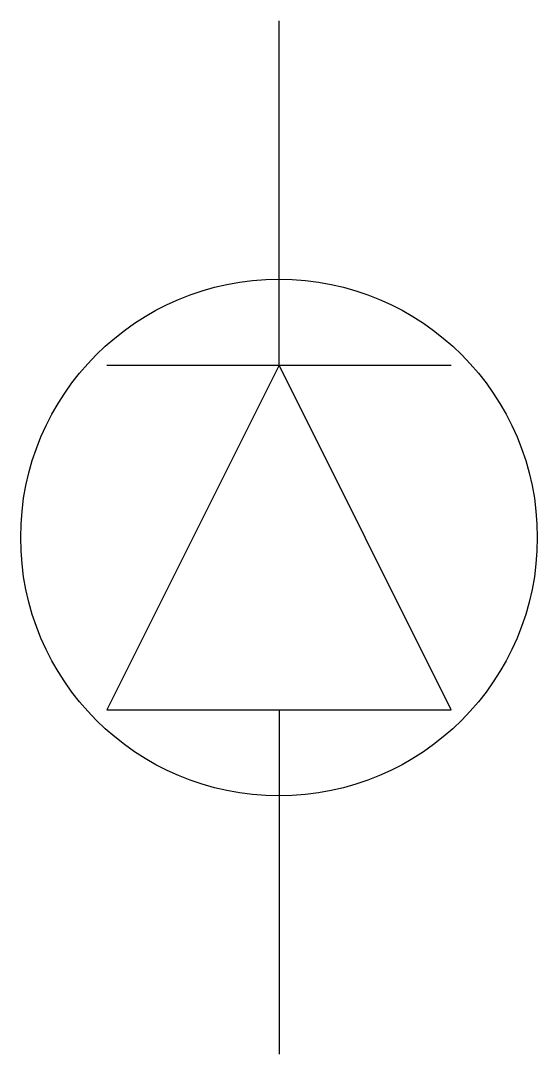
# Model space of a CAD drawing. Extents: x 14.175 to 14.325, y 14.05 to 14.35.
import ezdxf

# ---------------------------------------------------------------- set-up
doc = ezdxf.new("R2010")
doc.units = 0
doc.layers.add('3', color=3, linetype='CONTINUOUS')

msp = doc.modelspace()

# ---------------------------------------------------------------- linework, layer by layer
at = {"layer": '3', "color": 0}
for p, q in [((14.25, 14.25), (14.25, 14.35)), ((14.2, 14.25), (14.3, 14.25)), ((14.25, 14.25), (14.2, 14.15)), ((14.3, 14.15), (14.25, 14.25)), ((14.2, 14.15), (14.3, 14.15)), ((14.25, 14.15), (14.25, 14.05))]:
    msp.add_line(p, q, dxfattribs=at)
msp.add_circle((14.25, 14.2), 0.075, dxfattribs=at)

doc.saveas('drawing.dxf')
